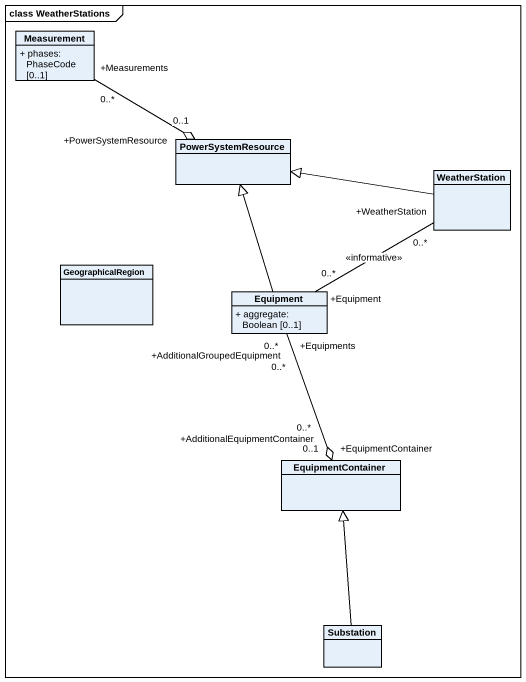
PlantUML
@startuml
mainframe class WeatherStations
hide circle
hide empty members
skinparam classAttributeIconSize 0
class Measurement {
  + phases: PhaseCode [0..1]
}
class PowerSystemResource
class WeatherStation
class GeographicalRegion
class Equipment {
  + aggregate: Boolean [0..1]
}
class EquipmentContainer
class Substation
PowerSystemResource "+PowerSystemResource\n0..1" o-left- "+Measurements\n0..*" Measurement
WeatherStation -left-|> PowerSystemResource
Equipment -up-|> PowerSystemResource
Equipment "+Equipment\n0..*" -right- "+WeatherStation\n0..*" WeatherStation : <<informative>>
EquipmentContainer "+EquipmentContainer\n0..1" o-up- "+Equipments\n0..*" Equipment
EquipmentContainer "+AdditionalEquipmentContainer\n0..*" -up- "+AdditionalGroupedEquipment\n0..*" Equipment
Substation -up-|> EquipmentContainer
@enduml
